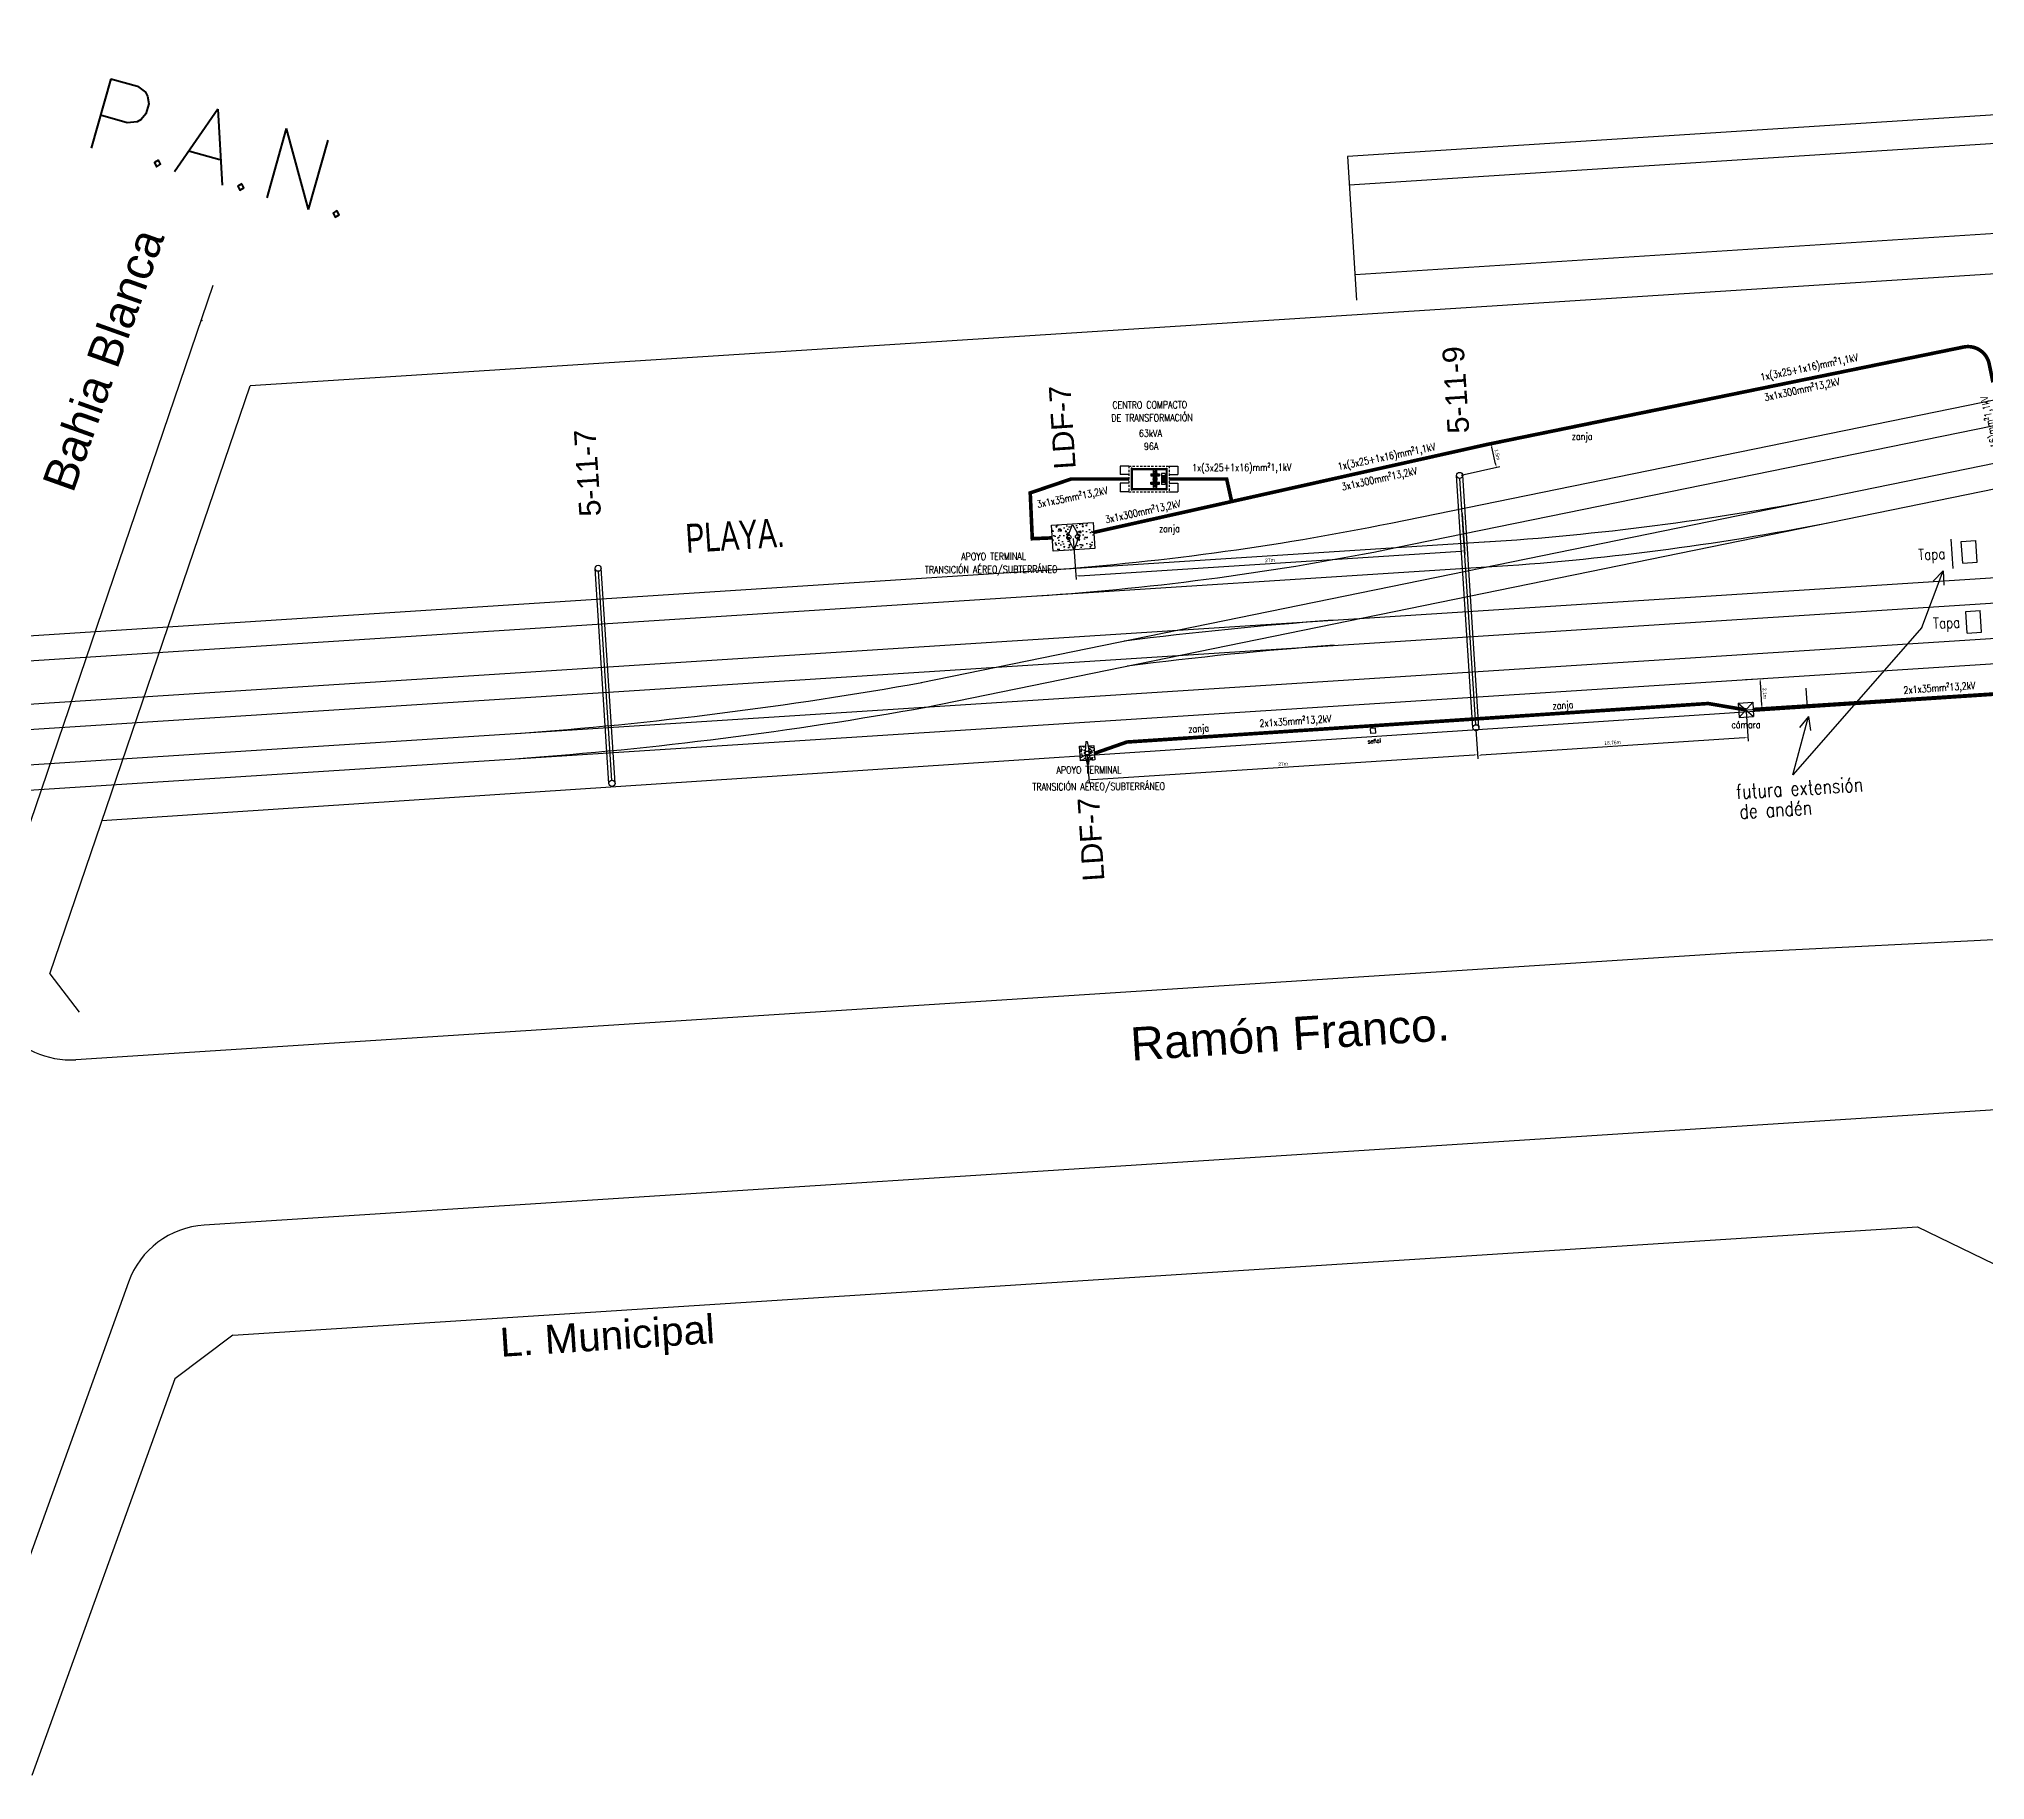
# Model space of a CAD drawing. Header units: millimetres. Extents: x 2168 to 2803, y 1418 to 1620.
# Drawn here: x 2280 to 2414.8, y 1418.3 to 1538.9 of the extents above; entities that cross this region are included whole.
import ezdxf

# ---------------------------------------------------------------- set-up
doc = ezdxf.new("R2010")
doc.units = ezdxf.units.MM
doc.linetypes.add('HIDDEN2', pattern=[4.7625, 3.175, -1.5875])
for name, color, linetype in [('CALLES', 8, 'Continuous'), ('COTA-TIT', 86, 'Continuous'), ('LÌNEA02', 8, 'Continuous'), ('n° de postación', 1, 'Continuous'), ('pórticos', 7, 'Continuous'), ('textos', 7, 'Continuous'), ('Textos catenaria', 7, 'Continuous'), ('TMR', 8, 'Continuous'), ('vías', 8, 'Continuous')]:
    doc.layers.add(name, color=color, linetype=linetype)
doc.styles.add('ROMANS', font='arial.ttf', dxfattribs={"width": 0.7})
doc.styles.add('SIMPLEX', font='simplex.shx', dxfattribs={"width": 0.75})
doc.dimstyles.new('ISO-25', dxfattribs={"dimtxt": 0.25, "dimasz": 0.25, "dimexe": 0.25, "dimexo": 0.1, "dimgap": 0.1, "dimtad": 1, "dimtxsty": 'Standard', "dimcen": 0.25, "dimadec": 0, "dimazin": 0, "dimtfac": 1, "dimtmove": 0, "dimatfit": 3, "dimfxl": 1, "dimarcsym": 0})
pattern_1 = [(50, (-2624.04677, -773.78864), (0.45546167, -0.039847714), [0.047625, -0.523875]), (355, (-2624.04677, -773.78864), (-0.088107065, 0.47764161), [0.0381, -0.4191]), (100.451, (-2624.0088, -773.79196), (0.367356254, 0.43779172), [0.040475, -0.445225]), (46.1842, (-2624.04677, -773.66164), (0.6776976, -0.10510582), [0.0714375, -0.7858125]), (96.6356, (-2623.9903, -773.6704), (0.59351059, 0.61856389), [0.0607125, -0.6678375]), (351.184, (-2624.0468, -773.66164), (0.59351151, 0.6185628), [0.05715, -0.62865]), (21, (-2623.98327, -773.6934), (0.3790372, -0.255663796), [0.047625, -0.523875]), (326, (-2623.98327, -773.6934), (0.15450507, 0.460469915), [0.0381, -0.4191]), (71.4514, (-2623.9517, -773.7147), (0.53354123, 0.204807144), [0.040475, -0.445225]), (37.5, (-2624.04677, -773.78864), (0.007721508, 0.211387597), [0, -0.41402, 0, -0.42545, 0, -0.4206875]), (7.5, (-2624.04677, -773.78864), (0.167049156, 0.250451437), [0, -0.24257, 0, -0.404495, 0, -0.1603375]), (327.5, (-2624.18837, -773.78864), (0.338976488, -0.01432186), [0, -0.15875, 0, -0.4953, 0, -0.657225]), (317.5, (-2624.25187, -773.78864), (0.370322953, 0.063566228), [0, -0.206375, 0, -0.32893, 0, -0.466725])]

# ---------------------------------------------------------------- blocks, each defined once
blk = doc.blocks.new('estructura tipo A con base')
h = blk.add_hatch()
h.set_pattern_fill('AR-CONC', color=8, scale=0.005, style=0)
h.set_pattern_definition([(50, (-2627.5983, -783.80706), (0.91092334, -0.07969543), [0.09525, -1.04775]), (355, (-2627.5983, -783.8071), (-0.17621413, 0.9552832), [0.0762, -0.8382]), (100.451, (-2627.5224, -783.8137), (0.7347125, 0.87558344), [0.08095, -0.89045]), (46.1842, (-2627.5983, -783.5531), (1.3553952, -0.21021164), [0.142875, -1.571625]), (96.6356, (-2627.4854, -783.5706), (1.1870212, 1.2371278), [0.121425, -1.335675]), (351.184, (-2627.5983, -783.553), (1.187023, 1.2371256), [0.1143, -1.2573]), (21, (-2627.4713, -783.61656), (0.7580744, -0.5113276), [0.09525, -1.04775]), (326, (-2627.4713, -783.6166), (0.30901014, 0.92093983), [0.0762, -0.8382]), (71.4514, (-2627.4081, -783.6592), (1.06708245, 0.4096143), [0.08095, -0.89045]), (37.5, (-2627.5983, -783.80706), (0.015443016, 0.422775194), [0, -0.82804, 0, -0.8509, 0, -0.841375]), (7.5, (-2627.5983, -783.80706), (0.33409831, 0.500902874), [0, -0.48514, 0, -0.80899, 0, -0.320675]), (327.5, (-2627.88152, -783.80706), (0.677952976, -0.02864372), [0, -0.3175, 0, -0.9906, 0, -1.31445]), (317.5, (-2628.0085, -783.80706), (0.74064591, 0.12713246), [0, -0.41275, 0, -0.65786, 0, -0.93345])])
h.paths.add_polyline_path([(-1.45, -0.9), (1.45, -0.9), (1.45, 0.9), (-1.45, 0.9)])
h.paths.add_polyline_path([(-0.28, 0.18), (-0.28, 0.25), (-0.05, 0.8), (0.05, 0.8), (0.28, 0.28), (0.28, 0.18, -1), (0.28, -0.18), (0.28, -0.28), (0.05, -0.8), (-0.05, -0.8), (-0.28, -0.28), (-0.28, -0.18, -1)], flags=16)
h.paths.add_polyline_path([(-0.15, 0, -1), (-0.41, 0, -1)], flags=0)
h.paths.add_polyline_path([(0, 0, -1), (0, 0, -1)], flags=0)
h.paths.add_polyline_path([(0.41, 0, -1), (0.15, 0, -1)], flags=0)
blk.add_lwpolyline([(1.45, -0.9), (-1.45, -0.9), (-1.45, 0.9), (1.45, 0.9)], close=True)
at = {"color": 6}
blk.add_lwpolyline([(-0.28, -0.28), (-0.05, -0.8), (0.05, -0.8), (0.28, -0.28), (0.28, -0.18, 1), (0.28, 0.18), (0.28, 0.28), (0.05, 0.8), (-0.05, 0.8), (-0.28, 0.25), (-0.28, 0.18, 1), (-0.28, -0.18)], format="xyb", close=True, dxfattribs=at)
for centre, radius in [((-0.28, 0), 0.13), ((0, 0), 0.0021), ((0.28, 0), 0.13)]:
    blk.add_circle(centre, radius, dxfattribs=at)
blk = doc.blocks.new('estructura terminal o retención para LDS')
h = blk.add_hatch()
h.set_pattern_fill('AR-CONC', color=8, scale=0.0025, style=0)
h.set_pattern_definition(pattern_1)
h.paths.add_polyline_path([(-0.5, -0.5), (-0.09, -0.5), (-0.14, -0.11, -0.352658), (-0.14, 0.11), (-0.09, 0.5), (-0.5, 0.5)])
h = blk.add_hatch()
h.set_pattern_fill('AR-CONC', color=8, scale=0.0025, style=0)
h.set_pattern_definition(pattern_1)
h.paths.add_polyline_path([(0.14, -0.11), (0.09, -0.5), (0.5, -0.5), (0.5, 0.5), (0.09, 0.5), (0.14, 0.11, -0.352658)])
at = {"color": 6}
for p, q in [((-0.05, 0.8), (-0.14, 0.11)), ((-0.05, 0.8), (0.05, 0.8)), ((0.05, 0.8), (0.14, 0.11)), ((-0.14, -0.11), (-0.05, -0.8)), ((-0.05, -0.8), (0.05, -0.8)), ((0.14, -0.11), (0.05, -0.8))]:
    blk.add_line(p, q, dxfattribs=at)
for points in [[(-0.09, -0.5), (-0.5, -0.5), (-0.5, 0.5), (-0.09, 0.5)], [(0.09, 0.5), (0.5, 0.5), (0.5, -0.5), (0.09, -0.5)]]:
    blk.add_lwpolyline(points)
blk.add_circle((0, 0), 0.13, dxfattribs=at)
for start, end in [(141.1488, 218.8512), (321.1488, 38.8512)]:
    blk.add_arc((0, 0), 0.18, start, end, dxfattribs=at)
blk = doc.blocks.new('cámara LDF-LDS')
at = {"color": 6}
for p, q in [((-0.5, 0.5), (0.5, 0.5)), ((-0.5, 0.5), (-0.5, -0.5)), ((-0.5, 0.5), (0.5, -0.5)), ((0.5, 0.5), (-0.5, -0.5)), ((0.5, 0.5), (0.5, -0.5)), ((-0.5, -0.5), (0.5, -0.5))]:
    blk.add_line(p, q, dxfattribs=at)
blk = doc.blocks.new('*D11')
at = {"color": 0, "lineweight": -2, "transparency": 16777216}
for p, q in [((2378.16, 1510.36), (2380.85, 1510.96)), ((2380.91, 1509.51), (2380.66, 1510.66)), ((2378.53, 1508.72), (2381.21, 1509.32))]:
    blk.add_line(p, q, dxfattribs=at)
at = {"color": 0, "transparency": 16777216}
for points in [[(2380.7, 1510.67), (2380.62, 1510.65), (2380.6, 1510.91)], [(2380.96, 1509.52), (2380.87, 1509.5), (2380.97, 1509.27)]]:
    blk.add_solid(points, dxfattribs=at)
at = {"layer": 'Defpoints', "color": 0, "transparency": 16777216}
for p in [(2380.6, 1510.91), (2378.06, 1510.34), (2378.43, 1508.7)]:
    blk.add_point(p, dxfattribs=at)
at = {"color": 0, "transparency": 16777216, "insert": (2381.03, 1510.14), "char_height": 0.25, "attachment_point": 5, "rotation": 282.5951}
blk.add_mtext('1,5m', dxfattribs=at)
blk = doc.blocks.new('*D29')
at = {"color": 0, "lineweight": -2, "transparency": 16777216}
for p, q in [((2398.28, 1492.35), (2398.42, 1490.29)), ((2379.56, 1491.12), (2379.7, 1489.05)), ((2398.15, 1490.52), (2379.93, 1489.32))]:
    blk.add_line(p, q, dxfattribs=at)
at = {"color": 0, "transparency": 16777216}
for points in [[(2398.15, 1490.56), (2398.15, 1490.48), (2398.4, 1490.54)], [(2379.93, 1489.36), (2379.93, 1489.28), (2379.68, 1489.3)]]:
    blk.add_solid(points, dxfattribs=at)
at = {"layer": 'Defpoints', "color": 0, "transparency": 16777216}
for p in [(2398.27, 1492.45), (2379.55, 1491.21), (2379.68, 1489.3)]:
    blk.add_point(p, dxfattribs=at)
at = {"color": 0, "transparency": 16777216, "insert": (2389.02, 1490.16), "char_height": 0.25, "attachment_point": 5, "rotation": 3.7756}
blk.add_mtext('18,76m', dxfattribs=at)
blk = doc.blocks.new('*D30')
at = {"color": 0, "lineweight": -2, "transparency": 16777216}
for p, q in [((2379.56, 1491.1), (2379.69, 1489.09)), ((2352.62, 1489.36), (2352.75, 1487.36)), ((2352.98, 1487.63), (2379.43, 1489.33))]:
    blk.add_line(p, q, dxfattribs=at)
at = {"color": 0, "transparency": 16777216}
for points in [[(2379.42, 1489.37), (2379.43, 1489.29), (2379.68, 1489.34)], [(2352.98, 1487.67), (2352.98, 1487.58), (2352.73, 1487.61)]]:
    blk.add_solid(points, dxfattribs=at)
at = {"layer": 'Defpoints', "color": 0, "transparency": 16777216}
for p in [(2379.56, 1491.19), (2352.61, 1489.46), (2379.68, 1489.34)]:
    blk.add_point(p, dxfattribs=at)
at = {"color": 0, "transparency": 16777216, "insert": (2366.19, 1488.7), "char_height": 0.25, "attachment_point": 5, "rotation": 3.684}
blk.add_mtext('27m', dxfattribs=at)
blk = doc.blocks.new('*D31')
at = {"color": 0, "lineweight": -2, "transparency": 16777216}
for p, q in [((2398.24, 1494.55), (2399.5, 1494.63)), ((2399.37, 1492.77), (2399.27, 1494.37)), ((2398.37, 1492.46), (2399.63, 1492.54))]:
    blk.add_line(p, q, dxfattribs=at)
at = {"color": 0, "transparency": 16777216}
for points in [[(2399.31, 1494.37), (2399.22, 1494.37), (2399.25, 1494.62)], [(2399.41, 1492.77), (2399.33, 1492.77), (2399.38, 1492.52)]]:
    blk.add_solid(points, dxfattribs=at)
at = {"layer": 'Defpoints', "color": 0, "transparency": 16777216}
for p in [(2399.25, 1494.62), (2398.14, 1494.55), (2398.27, 1492.45)]:
    blk.add_point(p, dxfattribs=at)
at = {"color": 0, "transparency": 16777216, "insert": (2399.56, 1493.59), "char_height": 0.25, "attachment_point": 5, "rotation": 273.684}
blk.add_mtext('2,1m', dxfattribs=at)
blk = doc.blocks.new('*D34')
at = {"color": 0, "lineweight": -2, "transparency": 16777216}
for p, q in [((2378.6, 1506.07), (2378.78, 1503.22)), ((2351.65, 1504.34), (2351.84, 1501.48)), ((2352.07, 1501.75), (2378.52, 1503.45))]:
    blk.add_line(p, q, dxfattribs=at)
at = {"color": 0, "transparency": 16777216}
for points in [[(2378.51, 1503.49), (2378.52, 1503.41), (2378.77, 1503.47)], [(2352.07, 1501.79), (2352.07, 1501.71), (2351.82, 1501.73)]]:
    blk.add_solid(points, dxfattribs=at)
at = {"layer": 'Defpoints', "color": 0, "transparency": 16777216}
for p in [(2378.59, 1506.17), (2351.65, 1504.44), (2378.77, 1503.47)]:
    blk.add_point(p, dxfattribs=at)
at = {"color": 0, "transparency": 16777216, "insert": (2365.28, 1502.83), "char_height": 0.25, "attachment_point": 5, "rotation": 3.684}
blk.add_mtext('27m', dxfattribs=at)

msp = doc.modelspace()

# ---------------------------------------------------------------- linework, layer by layer
at = {"color": 3}
for p, q in [((2354.904, 1509.353), (2354.904, 1508.753)), ((2355.504, 1509.353), (2354.904, 1509.353)), ((2355.504, 1508.753), (2354.904, 1508.753)), ((2354.904, 1508.153), (2354.904, 1507.553)), ((2355.504, 1508.153), (2354.904, 1508.153)), ((2358.304, 1509.353), (2358.904, 1509.353)), ((2358.304, 1508.753), (2358.904, 1508.753)), ((2358.304, 1508.153), (2358.904, 1508.153)), ((2358.904, 1509.353), (2358.904, 1508.753)), ((2358.904, 1508.153), (2358.904, 1507.553)), ((2355.504, 1507.553), (2354.904, 1507.553)), ((2358.304, 1507.553), (2358.904, 1507.553))]:
    msp.add_line(p, q, dxfattribs=at)
at = {"color": 3, "linetype": 'HIDDEN2', "ltscale": 0.05}
for p, q in [((2355.504, 1509.353), (2358.304, 1509.353)), ((2355.504, 1509.353), (2355.504, 1507.553)), ((2358.304, 1509.353), (2358.304, 1507.553)), ((2355.504, 1507.553), (2358.304, 1507.553))]:
    msp.add_line(p, q, dxfattribs=at)
at = {"color": 11}
for p, q in [((2355.729, 1509.208), (2355.664, 1509.208)), ((2355.664, 1509.208), (2355.664, 1507.698)), ((2355.729, 1509.208), (2355.729, 1507.698)), ((2355.729, 1509.183), (2358.079, 1509.183)), ((2355.729, 1509.118), (2358.079, 1509.118)), ((2357.019, 1508.803), (2357.169, 1508.803)), ((2357.019, 1508.803), (2357.019, 1508.678)), ((2357.019, 1508.795), (2357.169, 1508.795)), ((2357.019, 1508.686), (2357.201, 1508.686)), ((2357.019, 1508.678), (2357.201, 1508.678)), ((2357.019, 1508.228), (2357.201, 1508.228)), ((2357.019, 1508.103), (2357.019, 1508.228)), ((2357.019, 1508.22), (2357.201, 1508.22)), ((2357.019, 1508.111), (2357.169, 1508.111)), ((2357.019, 1508.103), (2357.169, 1508.103)), ((2357.201, 1507.853), (2357.201, 1509.053)), ((2357.201, 1509.053), (2357.256, 1509.053)), ((2357.256, 1507.853), (2357.256, 1509.053)), ((2357.256, 1508.868), (2357.381, 1508.868)), ((2357.381, 1507.853), (2357.381, 1509.053)), ((2357.436, 1509.053), (2357.381, 1509.053)), ((2357.436, 1507.853), (2357.436, 1509.053)), ((2357.436, 1508.686), (2357.619, 1508.686)), ((2357.436, 1508.678), (2357.619, 1508.678)), ((2357.436, 1508.228), (2357.619, 1508.228)), ((2357.436, 1508.22), (2357.619, 1508.22)), ((2357.469, 1508.803), (2357.619, 1508.803)), ((2357.469, 1508.795), (2357.619, 1508.795)), ((2357.469, 1508.111), (2357.619, 1508.111)), ((2357.469, 1508.103), (2357.619, 1508.103)), ((2357.619, 1508.803), (2357.619, 1508.678)), ((2357.619, 1508.103), (2357.619, 1508.228)), ((2357.754, 1508.831), (2357.754, 1508.075)), ((2358.029, 1508.831), (2357.754, 1508.831)), ((2358.029, 1508.075), (2357.754, 1508.075)), ((2358.029, 1508.831), (2358.029, 1508.075)), ((2358.079, 1509.208), (2358.079, 1507.698)), ((2358.079, 1509.208), (2358.144, 1509.208)), ((2358.144, 1509.208), (2358.144, 1507.698)), ((2355.664, 1507.698), (2355.729, 1507.698)), ((2355.729, 1507.788), (2358.079, 1507.788)), ((2355.729, 1507.723), (2358.079, 1507.723)), ((2357.201, 1507.853), (2357.256, 1507.853)), ((2357.256, 1508.038), (2357.381, 1508.038)), ((2357.436, 1507.853), (2357.381, 1507.853)), ((2358.079, 1507.698), (2358.144, 1507.698))]:
    msp.add_line(p, q, dxfattribs=at)
for p, q in [((2413.199, 1504.118), (2414.197, 1504.183)), ((2413.296, 1502.621), (2413.199, 1504.118)), ((2414.294, 1502.686), (2414.197, 1504.183)), ((2413.296, 1502.621), (2414.294, 1502.686)), ((2410.456, 1498.171), (2411.94, 1502.092)), ((2411.94, 1502.092), (2411.249, 1501.383)), ((2411.94, 1502.092), (2411.989, 1501.102)), ((2413.512, 1499.263), (2414.51, 1499.328)), ((2413.608, 1497.767), (2413.512, 1499.263)), ((2414.606, 1497.831), (2414.51, 1499.328)), ((2410.456, 1498.171), (2401.531, 1487.943)), ((2413.608, 1497.767), (2414.606, 1497.831)), ((2401.531, 1487.943), (2402.598, 1491.997)), ((2402.598, 1491.997), (2401.984, 1491.22)), ((2402.598, 1491.997), (2402.75, 1491.018)), ((2372.604, 1491.178), (2372.255, 1491.155)), ((2372.278, 1490.806), (2372.255, 1491.155)), ((2372.627, 1490.829), (2372.278, 1490.806)), ((2372.627, 1490.829), (2372.604, 1491.178))]:
    msp.add_line(p, q)
at = {"color": 5, "linetype": 'HIDDEN2', "ltscale": 0.25, "const_width": 0.25}
msp.add_lwpolyline([(2415.392, 1515.155), (2415.131, 1516.429, 0.4142136), (2413.361, 1517.598), (2380.272, 1510.833), (2353.044, 1504.75)], format="xyb", dxfattribs=at)
for points in [[(2350.202, 1504.375), (2348.808, 1504.315), (2348.665, 1507.489), (2351.504, 1508.453), (2355.504, 1508.453)], [(2358.304, 1508.453), (2362.279, 1508.453), (2362.628, 1506.891)], [(2353.096, 1489.431), (2355.358, 1490.223), (2395.648, 1492.893), (2398.273, 1492.45)]]:
    msp.add_lwpolyline(points, dxfattribs=at)
at = {"color": 5}
msp.add_lwpolyline([(2357.979, 1508.678), (2357.829, 1508.678), (2357.829, 1508.228), (2357.979, 1508.228)], close=True, dxfattribs=at)
at = {"color": 11}
for centre, start, end in [((2357.319, 1508.803), 141.56679, 218.43321), ((2357.319, 1508.453), 141.56679, 218.43321), ((2357.319, 1508.103), 141.56679, 218.43321), ((2357.319, 1508.803), 65.37568, 114.62432), ((2357.319, 1508.803), 321.56679, 38.43321), ((2357.319, 1508.453), 321.56679, 38.43321), ((2357.319, 1508.103), 321.56679, 38.43321), ((2357.319, 1508.103), 245.37568, 294.62432)]:
    msp.add_arc(centre, 0.15, start, end, dxfattribs=at)
at = {"layer": 'CALLES'}
for p, q in [((2625.861, 1538.95), (2371.176, 1522.612)), ((2459.34, 1536.502), (2370.65, 1530.791)), ((2462.674, 1534.732), (2370.777, 1528.815)), ((2421.676, 1465.134), (2291.418, 1456.748)), ((2410.157, 1456.637), (2420.413, 1451.659)), ((2286.159, 1452.794), (2273.721, 1418.286)), ((2289.387, 1446.104), (2279.477, 1418.608))]:
    msp.add_line(p, q, dxfattribs=at)
msp.add_arc((2291.804, 1450.76), 6, 93.68397, 160.17919, dxfattribs=at)
at = {"layer": 'COTA-TIT', "linetype": 'ByBlock'}
msp.add_point((2291.259, 1519.44), dxfattribs=at)
at = {"layer": 'LÌNEA02'}
for p, q in [((2370.65, 1530.791), (2371.29, 1520.846)), ((2276.458, 1476.131), (2292.034, 1521.881)), ((2280.717, 1474.152), (2294.592, 1514.905)), ((2427.519, 1477.11), (2397.621, 1475.62)), ((2397.601, 1475.619), (2282.523, 1468.21)), ((2280.717, 1474.152), (2282.743, 1471.507)), ((2293.398, 1449.119), (2410.157, 1456.637)), ((2293.398, 1449.119), (2289.387, 1446.104))]:
    msp.add_line(p, q, dxfattribs=at)
at = {"layer": 'LÌNEA02', "color": 1}
for p, q in [((2412.47, 1504.278), (2412.6, 1502.251)), ((2402.426, 1493.966), (2402.517, 1492.59))]:
    msp.add_line(p, q, dxfattribs=at)
at = {"layer": 'LÌNEA02', "color": 11, "const_width": 0.25}
msp.add_lwpolyline([(2449.1, 1495.714), (2398.772, 1492.482)], dxfattribs=at)
at = {"layer": 'LÌNEA02'}
msp.add_arc((2282.138, 1474.197), 6, 161.19851, 273.68397, dxfattribs=at)
at = {"layer": 'pórticos'}
for p, q in [((2379.345, 1491.201), (2378.219, 1508.687)), ((2379.541, 1491.424), (2378.442, 1508.491)), ((2379.764, 1491.228), (2378.638, 1508.714)), ((2319.469, 1487.346), (2318.509, 1502.255)), ((2319.665, 1487.569), (2318.732, 1502.059)), ((2319.888, 1487.373), (2318.928, 1502.282))]:
    msp.add_line(p, q, dxfattribs=at)
for centre in [(2378.429, 1508.701), (2318.719, 1502.269), (2379.555, 1491.215), (2319.679, 1487.36)]:
    msp.add_circle(centre, 0.21, dxfattribs=at)
at = {"layer": 'TMR'}
for p, q in [((2624.205, 1536.069), (2325.983, 1516.927)), ((2325.984, 1516.927), (2294.592, 1514.905)), ((2456.991, 1496.2), (2284.328, 1484.757))]:
    msp.add_line(p, q, dxfattribs=at)
at = {"layer": 'vías'}
for p, q in [((2373.662, 1505.399), (2445.311, 1520.047)), ((2341.104, 1494.344), (2456.684, 1517.974)), ((2374.01, 1503.694), (2445.424, 1518.295)), ((2341.453, 1492.64), (2457.032, 1516.269)), ((2169.057, 1485.748), (2513.863, 1507.949)), ((2169.169, 1484.012), (2513.975, 1506.213)), ((2215.861, 1493.512), (2380.483, 1504.111)), ((2169.327, 1481.557), (2514.133, 1503.758)), ((2169.438, 1479.821), (2514.245, 1502.021)), ((2215.973, 1491.775), (2380.286, 1502.355))]:
    msp.add_line(p, q, dxfattribs=at)
for centre, radius, start, end in [((2368.681, 1685.007), 181.281, 273.63541, 281.11428), ((2336.479, 1688.619), 186.955, 273.85712, 281.47254), ((2368.681, 1685.007), 183.021, 273.63541, 281.11428), ((2336.479, 1688.619), 188.695, 273.85712, 281.47254), ((2389.893, 1223.352), 276.056, 94.21399, 97.22622), ((2389.893, 1223.352), 274.316, 94.21399, 97.22622), ((2293.052, 1762.652), 272.576, 274.21399, 280.16252), ((2293.052, 1762.652), 274.316, 274.21399, 280.16252)]:
    msp.add_arc(centre, radius, start, end, dxfattribs=at)

# ---------------------------------------------------------------- block references
for name, p, rotation in [('estructura tipo A con base', (2351.647, 1504.438), 3.683970500579724), ('cámara LDF-LDS', (2398.273, 1492.45), 3.683970500552911), ('estructura terminal o retención para LDS', (2352.612, 1489.46), 3.791763198298928)]:
    msp.add_blockref(name, p, dxfattribs=dict(rotation=rotation))

# ---------------------------------------------------------------- texts
at = {"layer": 'n° de postación', "style": 'ROMANS'}
for s, p in [('5-11-9', (2379.102, 1511.656)), ('LDF-7', (2351.822, 1509.181)), ('5-11-7', (2318.923, 1505.9)), ('LDF-7', (2353.811, 1480.626))]:
    msp.add_text(s, height=1.5, rotation=93.72946, dxfattribs=at).set_placement(p)
at = {"layer": 'textos', "style": 'ROMANS'}
for s, height, rotation, p in [('Bahia Blanca', 2.3, 70.36279, (2282.317, 1507.411)), ('Ramón Franco.', 2.3, 3.68397, (2355.694, 1468.139)), ('L. Municipal', 2, 3.68397, (2311.978, 1447.614))]:
    msp.add_text(s, height=height, rotation=rotation, dxfattribs=at).set_placement(p)
at = {"layer": 'textos', "style": 'ROMANS', "width": 0.7}
msp.add_text('PLAYA.', height=2, rotation=3.68397, dxfattribs=at).set_placement((2324.849, 1503.326))
at = {"layer": 'Textos catenaria', "style": 'SIMPLEX'}
msp.add_text('P.A.N.', height=5, rotation=344.19246, dxfattribs=at).set_placement((2282.754, 1531.613))
at = {"layer": 'Textos catenaria', "style": 'SIMPLEX', "width": 0.8}
for s, height, rotation, p in [('1x(3x25+1x16)mm²1,1kV', 0.5, 11.71196, (2399.334, 1515.258)), ('3x1x300mm²13,2kV', 0.5, 12.35378, (2399.604, 1513.848)), ('CENTRO COMPACTO', 0.5, 0.31934, (2354.364, 1513.324)), ('1x(3x25+1xx16)mm²1,1kV', 0.5, 101.71196, (2416.474, 1507.185)), ('DE TRANSFORMACIÓN', 0.5, 0.31934, (2354.289, 1512.428)), ('63kVA', 0.5, 0.31934, (2356.205, 1511.364)), ('96A', 0.5, 0.31934, (2356.55, 1510.468)), ('1x(3x25+1x16)mm²1,1kV', 0.5, 11.71196, (2370.036, 1509.064)), ('zanja', 0.5, 0.31934, (2386.2, 1511.157)), ('1x(3x25+1x16)mm²1,1kV', 0.5, 0.31934, (2359.882, 1508.983)), ('3x1x300mm²13,2kV', 0.5, 12.35378, (2370.306, 1507.654)), ('3x1x35mm²13,2kV', 0.5, 11.36803, (2349.184, 1506.452)), ('3x1x300mm²13,2kV', 0.5, 12.35378, (2353.919, 1505.386)), ('zanja', 0.5, 0.31934, (2357.593, 1504.763)), ('APOYO TERMINAL', 0.5, 0.31934, (2343.883, 1502.829)), ('Tapa', 0.75, 2.32942, (2410.229, 1502.833)), ('TRANSICIÓN AÉREO/SUBTERRÁNEO', 0.5, 0.31934, (2341.367, 1501.908)), ('Tapa', 0.75, 2.32942, (2411.259, 1498.077)), ('2x1x35mm²13,2kV', 0.5, 3.87532, (2409.207, 1493.57)), ('2x1x35mm²13,2kV', 0.5, 3.87532, (2364.571, 1491.266)), ('zanja', 0.5, 3.60611, (2384.883, 1492.483)), ('zanja', 0.5, 3.60611, (2359.637, 1490.867)), ('cámara', 0.5, 0.31934, (2397.265, 1491.176)), ('señal', 0.3, 4.84917, (2372.062, 1490.111)), ('APOYO TERMINAL', 0.5, 0.31934, (2350.484, 1488.03)), ('TRANSICIÓN AÉREO/SUBTERRÁNEO', 0.5, 0.31934, (2348.818, 1486.865)), ('futura extensión', 1, 3.48378, (2397.615, 1486.271)), ('de andén', 1, 3.48378, (2397.846, 1484.899))]:
    msp.add_text(s, height=height, rotation=rotation, dxfattribs=at).set_placement(p)
at = {"layer": 'Textos catenaria', "color": 11, "style": 'SIMPLEX', "width": 0.7}
for s, p in [('TRAFO SECO', (2357.37, 1508.123)), ('TAB-BT', (2357.945, 1508.258))]:
    msp.add_text(s, height=0.1, rotation=90, dxfattribs=at).set_placement(p)

# ---------------------------------------------------------------- dimensions: what is measured, and where the dimension line sits
dim = msp.add_aligned_dim(p1=(2378.429, 1508.701), p2=(2378.063, 1510.34), distance=-2.603, text='1,5m', dimstyle='ISO-25', override={"dimpost": 'm'})
dim.commit()
dim.dimension.update_dxf_attribs({"geometry": '*D11', "text_midpoint": (2381.026, 1510.142)})
for p1, p2, distance, picture, middle in [((2351.647, 1504.435), (2378.592, 1506.17), -2.707, '*D34', (2365.279, 1502.826)), ((2398.273, 1492.45), (2398.138, 1494.546), -1.114, '*D31', (2399.562, 1493.585)), ((2398.273, 1492.45), (2379.555, 1491.215), 1.919, '*D29', (2389.024, 1490.163)), ((2352.612, 1489.46), (2379.556, 1491.195), -1.855, '*D30', (2366.188, 1488.701))]:
    dim = msp.add_aligned_dim(p1=p1, p2=p2, distance=distance, dimstyle='ISO-25', override={"dimpost": 'm'})
    dim.commit()
    dim.dimension.update_dxf_attribs({"geometry": picture, "text_midpoint": middle})

doc.saveas('drawing.dxf')
